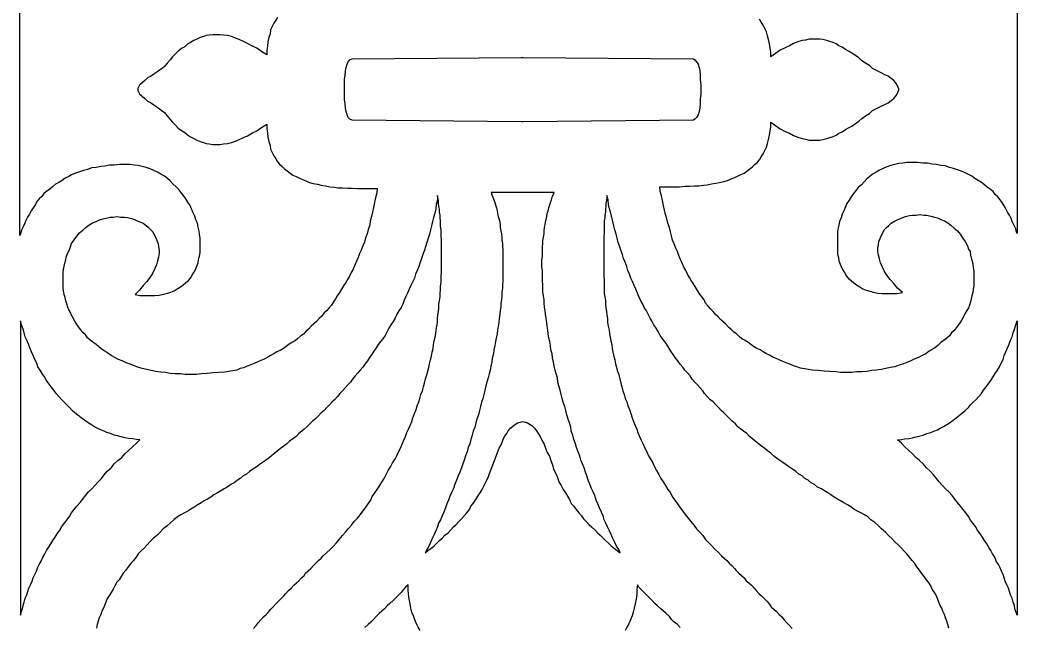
# Model space of a CAD drawing. Extents: x 100 to 710, y -550 to 180.
# Drawn here: x 529.6 to 609.6, y -322.6 to -273.9 of the extents above; entities that cross this region are included whole.
import ezdxf

# ---------------------------------------------------------------- set-up
doc = ezdxf.new("R2010")
doc.units = 0
doc.header["$MEASUREMENT"] = 0
doc.layers.add('LAYER_1', color=18, linetype='CONTINUOUS')

msp = doc.modelspace()

# ---------------------------------------------------------------- linework, layer by layer
at = {"layer": 'LAYER_1'}
for points in [[(550.254, -273.685), (550.126, -273.917), (549.954, -274.149), (549.826, -274.419), (549.698, -274.69), (549.655, -274.998), (549.569, -275.307), (549.484, -275.655), (549.441, -276.003), (549.398, -276.311), (549.398, -276.698), (548.97, -276.427), (548.585, -276.157), (548.243, -276.003), (547.858, -275.771), (547.516, -275.616), (547.173, -275.462), (546.874, -275.346), (546.574, -275.23), (546.232, -275.153), (545.932, -275.114), (545.633, -275.076), (545.333, -275.076), (545.077, -275.076), (544.777, -275.114), (544.52, -275.153), (544.307, -275.23), (544.05, -275.307), (543.793, -275.423), (543.536, -275.539), (543.28, -275.694), (543.023, -275.848), (542.809, -276.041), (542.552, -276.196), (542.296, -276.389), (542.082, -276.62), (541.825, -276.852), (541.654, -277.084), (541.397, -277.354), (541.183, -277.624), (541.012, -277.779), (540.798, -277.933), (540.584, -278.088), (540.327, -278.242), (540.071, -278.435), (539.814, -278.551), (539.6, -278.744), (539.386, -278.937), (539.172, -279.131), (539.044, -279.401), (539.035, -279.461), (539.037, -279.477), (539.035, -279.493), (539.044, -279.553), (539.172, -279.823), (539.386, -280.017), (539.6, -280.21), (539.814, -280.403), (540.071, -280.519), (540.327, -280.712), (540.584, -280.866), (540.798, -281.021), (541.012, -281.175), (541.183, -281.33), (541.397, -281.6), (541.654, -281.87), (541.825, -282.102), (542.082, -282.334), (542.296, -282.565), (542.552, -282.758), (542.809, -282.913), (543.023, -283.106), (543.28, -283.26), (543.536, -283.415), (543.793, -283.531), (544.05, -283.647), (544.307, -283.724), (544.52, -283.801), (544.777, -283.84), (545.077, -283.878), (545.333, -283.878), (545.633, -283.878), (545.932, -283.84), (546.232, -283.801), (546.574, -283.724), (546.874, -283.608), (547.173, -283.492), (547.516, -283.338), (547.858, -283.183), (548.243, -282.952), (548.585, -282.797), (548.97, -282.527), (549.398, -282.256), (549.398, -282.643), (549.441, -282.952), (549.484, -283.299), (549.569, -283.647), (549.655, -283.956), (549.698, -284.265), (549.826, -284.535), (549.954, -284.805), (550.126, -285.037), (550.254, -285.269), (550.425, -285.462), (550.639, -285.655), (550.81, -285.848), (551.024, -286.002), (551.281, -286.195), (551.495, -286.35), (551.751, -286.466), (552.008, -286.582), (552.265, -286.697), (552.522, -286.813), (552.821, -286.929), (553.121, -287.006), (553.463, -287.084), (553.762, -287.161), (554.105, -287.199), (554.447, -287.277), (554.789, -287.315), (555.132, -287.354), (555.474, -287.354), (555.859, -287.393), (556.244, -287.393), (556.672, -287.431), (557.057, -287.431), (557.485, -287.431), (557.827, -287.431), (558.255, -287.431), (558.212, -287.779), (558.127, -288.165), (558.041, -288.551), (557.956, -288.937), (557.87, -289.323), (557.784, -289.671), (557.699, -290.019), (557.656, -290.366), (557.528, -290.714), (557.442, -291.061), (557.314, -291.37), (557.228, -291.718), (557.1, -292.027), (556.971, -292.374), (556.843, -292.644), (556.715, -292.953), (556.586, -293.262), (556.458, -293.571), (556.33, -293.88), (556.158, -294.151), (556.03, -294.46), (555.859, -294.73), (555.731, -294.962), (555.559, -295.232), (555.388, -295.502), (555.217, -295.773), (555.046, -296.043), (554.918, -296.275), (554.746, -296.506), (554.575, -296.777), (554.361, -297.008), (554.19, -297.24), (553.976, -297.433), (553.805, -297.665), (553.591, -297.858), (553.377, -298.09), (553.163, -298.283), (552.949, -298.476), (552.736, -298.707), (552.522, -298.901), (552.35, -299.094), (552.137, -299.248), (551.88, -299.441), (551.666, -299.634), (551.452, -299.75), (551.195, -299.905), (550.938, -300.098), (550.725, -300.252), (550.468, -300.407), (550.211, -300.522), (549.954, -300.677), (549.698, -300.831), (549.484, -300.947), (549.184, -301.102), (548.927, -301.218), (548.671, -301.333), (548.371, -301.449), (548.115, -301.565), (547.815, -301.681), (547.516, -301.797), (547.259, -301.874), (547.002, -301.99), (546.489, -302.067), (546.018, -302.144), (545.547, -302.183), (545.077, -302.222), (544.606, -302.26), (544.178, -302.299), (543.75, -302.337), (543.322, -302.337), (542.852, -302.337), (542.467, -302.299), (542.039, -302.299), (541.654, -302.26), (541.269, -302.183), (540.884, -302.144), (540.498, -302.106), (540.113, -302.029), (539.771, -301.951), (539.386, -301.874), (539.044, -301.758), (538.744, -301.642), (538.445, -301.527), (538.102, -301.411), (537.803, -301.256), (537.503, -301.14), (537.204, -300.986), (536.904, -300.831), (536.648, -300.638), (536.391, -300.484), (536.177, -300.329), (535.92, -300.136), (535.706, -299.943), (535.45, -299.75), (535.236, -299.596), (535.022, -299.403), (534.851, -299.171), (534.637, -298.978), (534.466, -298.746), (534.294, -298.514), (534.123, -298.283), (533.995, -298.051), (533.867, -297.819), (533.738, -297.588), (533.653, -297.356), (533.524, -297.163), (533.439, -296.931), (533.353, -296.661), (533.268, -296.429), (533.225, -296.159), (533.139, -295.927), (533.096, -295.657), (533.054, -295.425), (533.054, -295.155), (533.054, -294.923), (533.054, -294.691), (533.054, -294.421), (533.054, -294.189), (533.096, -293.919), (533.139, -293.649), (533.182, -293.417), (533.268, -293.147), (533.31, -292.915), (533.396, -292.644), (533.524, -292.451), (533.61, -292.181), (533.738, -291.834), (533.952, -291.525), (534.166, -291.254), (534.38, -290.984), (534.637, -290.752), (534.893, -290.521), (535.15, -290.327), (535.407, -290.173), (535.706, -290.057), (535.963, -289.941), (536.263, -289.864), (536.519, -289.787), (536.819, -289.71), (537.076, -289.71), (537.375, -289.671), (537.675, -289.71), (537.974, -289.71), (538.231, -289.748), (538.53, -289.825), (538.787, -289.903), (539.001, -290.019), (539.215, -290.096), (539.472, -290.212), (539.686, -290.366), (539.899, -290.559), (540.071, -290.714), (540.242, -290.907), (540.37, -291.138), (540.498, -291.37), (540.584, -291.602), (540.67, -291.834), (540.712, -292.104), (540.755, -292.374), (540.755, -292.606), (540.712, -292.915), (540.627, -293.224), (540.541, -293.533), (540.413, -293.842), (540.242, -294.189), (540.028, -294.537), (539.771, -294.884), (539.472, -295.193), (539.172, -295.579), (538.83, -295.927), (539.215, -296.004), (539.643, -296.004), (540.028, -296.004), (540.413, -296.004), (540.755, -295.966), (541.098, -295.888), (541.44, -295.811), (541.697, -295.734), (541.953, -295.618), (542.21, -295.464), (542.467, -295.309), (542.681, -295.155), (542.895, -294.962), (543.108, -294.807), (543.28, -294.614), (543.408, -294.382), (543.536, -294.151), (543.665, -293.919), (543.793, -293.649), (543.879, -293.378), (543.921, -293.108), (544.007, -292.838), (544.05, -292.567), (544.05, -292.297), (544.05, -292.027), (544.05, -291.718), (544.05, -291.409), (544.007, -291.1), (543.964, -290.829), (543.879, -290.521), (543.836, -290.212), (543.708, -289.941), (543.622, -289.632), (543.494, -289.362), (543.365, -289.053), (543.237, -288.783), (543.066, -288.512), (542.895, -288.242), (542.723, -287.972), (542.509, -287.701), (542.338, -287.508), (542.124, -287.277), (541.868, -287.045), (541.654, -286.813), (541.44, -286.62), (541.183, -286.427), (540.884, -286.273), (540.627, -286.118), (540.327, -285.964), (540.028, -285.848), (539.728, -285.732), (539.386, -285.655), (539.087, -285.577), (538.787, -285.539), (538.445, -285.5), (538.017, -285.5), (537.589, -285.5), (537.161, -285.539), (536.776, -285.539), (536.391, -285.616), (536.091, -285.655), (535.706, -285.732), (535.364, -285.771), (535.022, -285.886), (534.679, -285.964), (534.38, -286.08), (534.038, -286.195), (533.738, -286.311), (533.524, -286.466), (533.225, -286.582), (532.968, -286.775), (532.711, -286.929), (532.455, -287.084), (532.198, -287.277), (531.984, -287.47), (531.727, -287.663), (531.513, -287.817), (531.342, -288.049), (531.128, -288.242), (530.957, -288.474), (530.829, -288.706), (530.658, -288.976), (530.486, -289.208), (530.358, -289.478), (530.187, -289.71), (530.059, -289.98), (529.973, -290.212), (529.845, -290.482), (529.716, -290.752), (529.631, -291.061), (529.589, -291.192), (529.589, -279.493), (529.589, -279.477), (529.589, -279.461), (529.589, -267.762)], [(609.588, -267.92), (609.588, -279.461), (609.588, -279.477), (609.588, -279.493), (609.588, -291.034), (609.547, -290.903), (609.461, -290.594), (609.333, -290.324), (609.205, -290.053), (609.119, -289.822), (608.991, -289.551), (608.82, -289.32), (608.691, -289.049), (608.563, -288.817), (608.392, -288.547), (608.221, -288.315), (608.049, -288.084), (607.835, -287.891), (607.664, -287.659), (607.45, -287.504), (607.194, -287.311), (606.98, -287.118), (606.723, -286.925), (606.466, -286.771), (606.21, -286.616), (605.953, -286.423), (605.696, -286.307), (605.439, -286.153), (605.14, -286.037), (604.798, -285.921), (604.498, -285.805), (604.156, -285.728), (603.814, -285.612), (603.471, -285.574), (603.129, -285.496), (602.787, -285.458), (602.402, -285.381), (602.016, -285.381), (601.589, -285.342), (601.161, -285.342), (600.733, -285.342), (600.433, -285.381), (600.091, -285.419), (599.792, -285.496), (599.449, -285.574), (599.15, -285.689), (598.85, -285.805), (598.551, -285.96), (598.294, -286.114), (597.995, -286.269), (597.781, -286.462), (597.524, -286.655), (597.31, -286.887), (597.096, -287.118), (596.839, -287.35), (596.668, -287.543), (596.454, -287.813), (596.283, -288.084), (596.112, -288.354), (595.941, -288.624), (595.812, -288.895), (595.684, -289.204), (595.556, -289.474), (595.47, -289.783), (595.342, -290.053), (595.299, -290.362), (595.213, -290.671), (595.171, -290.941), (595.171, -291.25), (595.171, -291.559), (595.171, -291.868), (595.171, -292.139), (595.171, -292.409), (595.171, -292.679), (595.256, -292.95), (595.299, -293.22), (595.385, -293.49), (595.513, -293.761), (595.641, -293.992), (595.77, -294.224), (595.898, -294.456), (596.069, -294.649), (596.283, -294.803), (596.497, -294.996), (596.711, -295.151), (596.968, -295.305), (597.224, -295.46), (597.481, -295.576), (597.781, -295.653), (598.08, -295.73), (598.422, -295.807), (598.765, -295.846), (599.15, -295.846), (599.535, -295.846), (599.963, -295.846), (600.391, -295.769), (600.005, -295.421), (599.706, -295.035), (599.406, -294.726), (599.15, -294.378), (598.936, -294.031), (598.765, -293.683), (598.636, -293.374), (598.551, -293.065), (598.465, -292.756), (598.422, -292.448), (598.422, -292.216), (598.465, -291.945), (598.508, -291.675), (598.594, -291.443), (598.679, -291.212), (598.807, -290.98), (598.936, -290.748), (599.107, -290.555), (599.278, -290.401), (599.492, -290.208), (599.706, -290.053), (599.963, -289.937), (600.177, -289.86), (600.433, -289.744), (600.647, -289.667), (600.947, -289.59), (601.204, -289.551), (601.503, -289.551), (601.803, -289.513), (602.102, -289.551), (602.359, -289.551), (602.658, -289.628), (602.958, -289.706), (603.214, -289.783), (603.471, -289.899), (603.771, -290.015), (604.027, -290.169), (604.284, -290.362), (604.541, -290.594), (604.798, -290.826), (605.012, -291.096), (605.225, -291.366), (605.439, -291.675), (605.611, -292.023), (605.696, -292.293), (605.824, -292.486), (605.867, -292.756), (605.91, -292.988), (605.996, -293.258), (606.038, -293.49), (606.081, -293.761), (606.124, -294.031), (606.124, -294.263), (606.124, -294.533), (606.124, -294.765), (606.124, -294.996), (606.124, -295.267), (606.081, -295.498), (606.038, -295.769), (605.953, -296), (605.91, -296.271), (605.867, -296.502), (605.782, -296.773), (605.696, -297.004), (605.568, -297.197), (605.439, -297.429), (605.311, -297.661), (605.183, -297.893), (605.054, -298.124), (604.883, -298.356), (604.712, -298.588), (604.541, -298.819), (604.327, -299.012), (604.156, -299.244), (603.942, -299.437), (603.728, -299.592), (603.471, -299.785), (603.257, -299.978), (603.043, -300.171), (602.787, -300.325), (602.53, -300.48), (602.273, -300.673), (601.974, -300.828), (601.674, -300.982), (601.375, -301.098), (601.075, -301.252), (600.733, -301.368), (600.476, -301.484), (600.134, -301.6), (599.792, -301.716), (599.406, -301.793), (599.064, -301.87), (598.679, -301.947), (598.294, -301.986), (597.909, -302.025), (597.567, -302.102), (597.139, -302.141), (596.711, -302.141), (596.326, -302.179), (595.855, -302.179), (595.427, -302.179), (595.042, -302.141), (594.572, -302.102), (594.101, -302.063), (593.63, -302.025), (593.16, -301.986), (592.689, -301.909), (592.218, -301.832), (591.919, -301.716), (591.662, -301.638), (591.363, -301.523), (591.063, -301.407), (590.806, -301.291), (590.507, -301.175), (590.25, -301.059), (589.993, -300.943), (589.737, -300.789), (589.48, -300.673), (589.223, -300.519), (588.966, -300.364), (588.71, -300.248), (588.453, -300.094), (588.239, -299.939), (587.982, -299.746), (587.726, -299.592), (587.512, -299.476), (587.298, -299.283), (587.084, -299.09), (586.87, -298.935), (586.656, -298.742), (586.442, -298.549), (586.228, -298.317), (586.014, -298.124), (585.8, -297.931), (585.586, -297.699), (585.372, -297.506), (585.201, -297.275), (584.987, -297.082), (584.816, -296.85), (584.602, -296.618), (584.474, -296.348), (584.303, -296.116), (584.132, -295.884), (583.96, -295.614), (583.789, -295.344), (583.618, -295.074), (583.447, -294.803), (583.319, -294.571), (583.147, -294.301), (583.019, -293.992), (582.848, -293.722), (582.72, -293.413), (582.591, -293.104), (582.463, -292.795), (582.335, -292.486), (582.206, -292.216), (582.078, -291.868), (581.949, -291.559), (581.864, -291.212), (581.778, -290.903), (581.693, -290.555), (581.564, -290.208), (581.479, -289.86), (581.393, -289.513), (581.308, -289.165), (581.222, -288.779), (581.136, -288.393), (581.051, -288.007), (580.965, -287.62), (580.923, -287.273), (581.35, -287.273), (581.736, -287.273), (582.121, -287.273), (582.506, -287.273), (582.934, -287.234), (583.319, -287.234), (583.704, -287.196), (584.046, -287.196), (584.431, -287.157), (584.731, -287.118), (585.073, -287.041), (585.415, -287.002), (585.715, -286.925), (586.057, -286.848), (586.356, -286.771), (586.656, -286.655), (586.956, -286.539), (587.169, -286.423), (587.426, -286.307), (587.683, -286.191), (587.897, -286.037), (588.154, -285.844), (588.367, -285.689), (588.539, -285.496), (588.753, -285.303), (588.924, -285.11), (589.052, -284.878), (589.223, -284.647), (589.352, -284.376), (589.48, -284.106), (589.566, -283.797), (589.651, -283.488), (589.737, -283.141), (589.779, -282.793), (589.822, -282.484), (589.822, -282.098), (590.207, -282.368), (590.592, -282.639), (590.977, -282.832), (591.32, -282.986), (591.662, -283.179), (592.004, -283.295), (592.347, -283.411), (592.603, -283.45), (592.903, -283.527), (593.202, -283.527), (593.502, -283.527), (593.759, -283.527), (594.015, -283.488), (594.315, -283.411), (594.572, -283.334), (594.828, -283.257), (595.085, -283.141), (595.299, -282.986), (595.556, -282.87), (595.812, -282.677), (596.069, -282.561), (596.326, -282.407), (596.625, -282.214), (596.882, -282.021), (597.139, -281.789), (597.438, -281.596), (597.738, -281.403), (597.995, -281.171), (598.208, -281.055), (598.422, -280.94), (598.679, -280.824), (598.979, -280.669), (599.235, -280.553), (599.492, -280.36), (599.706, -280.206), (599.92, -279.935), (600.048, -279.627), (600.096, -279.493), (600.091, -279.477), (600.096, -279.461), (600.048, -279.327), (599.92, -279.019), (599.706, -278.748), (599.492, -278.594), (599.235, -278.401), (598.979, -278.285), (598.679, -278.13), (598.422, -278.015), (598.208, -277.899), (597.995, -277.783), (597.738, -277.551), (597.438, -277.358), (597.139, -277.165), (596.882, -276.933), (596.625, -276.74), (596.326, -276.547), (596.069, -276.393), (595.812, -276.277), (595.556, -276.084), (595.299, -275.968), (595.085, -275.813), (594.828, -275.697), (594.572, -275.62), (594.315, -275.543), (594.015, -275.466), (593.759, -275.427), (593.502, -275.427), (593.202, -275.427), (592.903, -275.427), (592.603, -275.504), (592.347, -275.543), (592.004, -275.659), (591.662, -275.775), (591.32, -275.968), (590.977, -276.122), (590.592, -276.315), (590.207, -276.586), (589.822, -276.856), (589.822, -276.47), (589.779, -276.161), (589.737, -275.813), (589.651, -275.466), (589.566, -275.157), (589.48, -274.848), (589.352, -274.578), (589.223, -274.307), (589.052, -274.076), (588.924, -273.844)], [(548.319, -322.724), (548.533, -322.492), (548.704, -322.26), (548.918, -322.028), (549.132, -321.797), (549.346, -321.604), (549.56, -321.372), (549.731, -321.179), (549.902, -320.986), (550.116, -320.754), (550.33, -320.522), (550.544, -320.329), (550.758, -320.098), (550.929, -319.905), (551.143, -319.673), (551.357, -319.48), (551.571, -319.248), (551.785, -319.055), (551.956, -318.9), (552.17, -318.669), (552.384, -318.476), (552.512, -318.283), (552.726, -318.09), (552.94, -317.896), (553.154, -317.665), (553.325, -317.472), (553.539, -317.279), (553.753, -317.085), (553.924, -316.892), (554.224, -316.622), (554.48, -316.39), (554.737, -316.12), (554.994, -315.85), (555.208, -315.579), (555.464, -315.27), (555.721, -315), (555.935, -314.73), (556.192, -314.421), (556.406, -314.151), (556.662, -313.88), (556.876, -313.61), (557.09, -313.301), (557.304, -313.031), (557.518, -312.722), (557.732, -312.413), (557.86, -312.142), (558.074, -311.833), (558.246, -311.563), (558.459, -311.254), (558.631, -310.984), (558.802, -310.675), (558.973, -310.366), (559.144, -310.057), (559.315, -309.748), (559.486, -309.439), (559.658, -309.169), (559.829, -308.86), (559.957, -308.551), (560.128, -308.242), (560.257, -307.933), (560.385, -307.624), (560.513, -307.315), (560.642, -307.006), (560.77, -306.736), (560.898, -306.427), (561.027, -306.118), (561.112, -305.809), (561.241, -305.462), (561.369, -305.153), (561.455, -304.844), (561.583, -304.535), (561.668, -304.264), (561.754, -303.956), (561.882, -303.647), (561.968, -303.338), (562.054, -303.029), (562.139, -302.681), (562.225, -302.372), (562.31, -302.063), (562.396, -301.793), (562.439, -301.484), (562.524, -301.175), (562.61, -300.866), (562.653, -300.557), (562.738, -300.248), (562.781, -299.939), (562.824, -299.63), (562.909, -299.36), (562.952, -299.051), (562.995, -298.781), (563.038, -298.472), (563.08, -298.163), (563.08, -297.854), (563.123, -297.545), (563.166, -297.275), (563.209, -297.004), (563.209, -296.695), (563.252, -296.425), (563.294, -296.116), (563.294, -295.846), (563.337, -295.537), (563.337, -295.267), (563.38, -294.958), (563.38, -294.726), (563.38, -294.456), (563.423, -294.147), (563.423, -293.876), (563.423, -293.606), (563.423, -293.336), (563.423, -293.065), (563.423, -292.795), (563.423, -292.525), (563.423, -292.293), (563.423, -292.023), (563.423, -291.752), (563.423, -291.521), (563.38, -291.25), (563.38, -290.98), (563.38, -290.748), (563.337, -290.478), (563.337, -290.246), (563.337, -290.015), (563.294, -289.783), (563.294, -289.551), (563.252, -289.32), (563.252, -289.088), (563.209, -288.856), (563.166, -288.624), (563.166, -288.393), (563.123, -288.2), (563.08, -287.968), (563.08, -288.315), (562.995, -288.702), (562.952, -289.049), (562.867, -289.397), (562.781, -289.744), (562.695, -290.053), (562.61, -290.401), (562.524, -290.748), (562.439, -291.096), (562.353, -291.405), (562.225, -291.752), (562.139, -292.1), (562.054, -292.37), (561.925, -292.718), (561.797, -293.027), (561.711, -293.336), (561.583, -293.683), (561.455, -293.992), (561.326, -294.301), (561.241, -294.61), (561.112, -294.88), (560.941, -295.189), (560.813, -295.498), (560.684, -295.807), (560.556, -296.078), (560.428, -296.387), (560.299, -296.695), (560.171, -296.966), (560, -297.236), (559.829, -297.506), (559.7, -297.815), (559.529, -298.086), (559.358, -298.356), (559.187, -298.626), (559.059, -298.897), (558.887, -299.206), (558.716, -299.476), (558.545, -299.669), (558.331, -299.939), (558.16, -300.21), (557.989, -300.48), (557.818, -300.75), (557.647, -300.982), (557.475, -301.252), (557.261, -301.523), (557.09, -301.754), (556.876, -301.986), (556.705, -302.218), (556.491, -302.449), (556.277, -302.72), (556.106, -302.951), (555.892, -303.183), (555.678, -303.415), (555.464, -303.647), (555.25, -303.878), (555.079, -304.11), (554.865, -304.342), (554.651, -304.535), (554.438, -304.766), (554.224, -304.998), (554.01, -305.23), (553.753, -305.423), (553.539, -305.655), (553.325, -305.886), (553.068, -306.079), (552.854, -306.311), (552.64, -306.504), (552.384, -306.736), (552.213, -306.89), (551.956, -307.084), (551.742, -307.315), (551.485, -307.508), (551.229, -307.701), (551.015, -307.895), (550.758, -308.088), (550.501, -308.281), (550.244, -308.474), (550.03, -308.667), (549.774, -308.86), (549.56, -309.053), (549.303, -309.246), (549.046, -309.401), (548.79, -309.594), (548.533, -309.787), (548.276, -309.941), (548.02, -310.134), (547.763, -310.327), (547.506, -310.482), (547.249, -310.675), (547.035, -310.829), (546.779, -311.023), (546.522, -311.177), (546.222, -311.37), (545.966, -311.525), (545.709, -311.679), (545.452, -311.833), (545.153, -311.988), (544.896, -312.181), (544.639, -312.336), (544.383, -312.49), (544.126, -312.644), (543.869, -312.799), (543.612, -312.953), (543.313, -313.146), (543.056, -313.301), (542.8, -313.455), (542.5, -313.61), (542.243, -313.764), (541.944, -313.996), (541.687, -314.228), (541.388, -314.498), (541.088, -314.73), (540.831, -315), (540.575, -315.27), (540.275, -315.502), (540.018, -315.772), (539.804, -316.004), (539.548, -316.274), (539.291, -316.506), (539.077, -316.738), (538.906, -317.008), (538.692, -317.279), (538.478, -317.51), (538.264, -317.781), (538.093, -318.051), (537.879, -318.283), (537.708, -318.553), (537.537, -318.823), (537.366, -319.016), (537.194, -319.287), (537.066, -319.557), (536.895, -319.827), (536.767, -320.059), (536.595, -320.329), (536.467, -320.6), (536.381, -320.87), (536.296, -321.102), (536.168, -321.333), (536.082, -321.604), (535.954, -321.874), (535.868, -322.144), (535.782, -322.415), (535.74, -322.685)], [(604.113, -322.685), (604.027, -322.415), (603.942, -322.144), (603.856, -321.874), (603.771, -321.604), (603.642, -321.333), (603.557, -321.102), (603.428, -320.87), (603.3, -320.6), (603.214, -320.329), (603.086, -320.059), (602.958, -319.827), (602.787, -319.557), (602.658, -319.287), (602.487, -319.016), (602.316, -318.823), (602.145, -318.553), (601.931, -318.283), (601.76, -318.051), (601.546, -317.781), (601.375, -317.51), (601.161, -317.279), (600.947, -317.008), (600.733, -316.738), (600.519, -316.506), (600.305, -316.274), (600.048, -316.004), (599.792, -315.772), (599.535, -315.502), (599.278, -315.27), (599.021, -315), (598.722, -314.73), (598.465, -314.498), (598.166, -314.228), (597.866, -313.996), (597.609, -313.764), (597.353, -313.61), (597.053, -313.455), (596.796, -313.301), (596.497, -313.146), (596.24, -312.953), (595.984, -312.799), (595.684, -312.644), (595.427, -312.49), (595.171, -312.336), (594.914, -312.181), (594.657, -311.988), (594.4, -311.833), (594.144, -311.679), (593.887, -311.525), (593.587, -311.37), (593.331, -311.177), (593.074, -311.023), (592.817, -310.829), (592.561, -310.675), (592.347, -310.482), (592.09, -310.327), (591.833, -310.134), (591.576, -309.941), (591.32, -309.787), (591.063, -309.594), (590.806, -309.401), (590.55, -309.246), (590.293, -309.053), (590.036, -308.86), (589.822, -308.667), (589.566, -308.474), (589.352, -308.281), (589.095, -308.088), (588.838, -307.895), (588.581, -307.701), (588.367, -307.508), (588.111, -307.315), (587.897, -307.084), (587.64, -306.89), (587.426, -306.736), (587.169, -306.504), (586.998, -306.311), (586.742, -306.079), (586.528, -305.886), (586.314, -305.655), (586.057, -305.423), (585.843, -305.23), (585.629, -304.998), (585.415, -304.766), (585.201, -304.535), (584.945, -304.342), (584.731, -304.11), (584.517, -303.878), (584.388, -303.647), (584.174, -303.415), (583.96, -303.183), (583.746, -302.951), (583.533, -302.72), (583.361, -302.449), (583.147, -302.218), (582.934, -301.986), (582.762, -301.754), (582.548, -301.523), (582.377, -301.252), (582.163, -300.982), (581.992, -300.75), (581.821, -300.48), (581.65, -300.21), (581.479, -299.939), (581.308, -299.669), (581.136, -299.476), (580.965, -299.206), (580.794, -298.897), (580.623, -298.626), (580.452, -298.356), (580.324, -298.086), (580.152, -297.815), (579.981, -297.506), (579.853, -297.236), (579.682, -296.966), (579.553, -296.695), (579.382, -296.387), (579.254, -296.078), (579.126, -295.807), (578.997, -295.498), (578.869, -295.189), (578.74, -294.88), (578.612, -294.61), (578.484, -294.301), (578.355, -293.992), (578.27, -293.683), (578.141, -293.336), (578.013, -293.027), (577.927, -292.718), (577.799, -292.37), (577.714, -292.1), (577.585, -291.752), (577.5, -291.405), (577.414, -291.096), (577.328, -290.748), (577.243, -290.401), (577.157, -290.053), (577.072, -289.744), (576.986, -289.397), (576.901, -289.049), (576.815, -288.702), (576.772, -288.315), (576.687, -287.968), (576.687, -288.2), (576.644, -288.393), (576.601, -288.624), (576.601, -288.856), (576.558, -289.088), (576.558, -289.32), (576.516, -289.551), (576.516, -289.783), (576.473, -290.015), (576.473, -290.246), (576.473, -290.478), (576.473, -290.748), (576.473, -290.98), (576.43, -291.25), (576.43, -291.521), (576.43, -291.752), (576.43, -292.023), (576.43, -292.293), (576.43, -292.525), (576.43, -292.795), (576.43, -293.065), (576.43, -293.336), (576.43, -293.606), (576.43, -293.876), (576.43, -294.147), (576.43, -294.456), (576.473, -294.726), (576.473, -294.958), (576.473, -295.267), (576.473, -295.537), (576.473, -295.846), (576.516, -296.116), (576.558, -296.425), (576.558, -296.695), (576.601, -297.004), (576.644, -297.275), (576.687, -297.545), (576.729, -297.854), (576.729, -298.163), (576.772, -298.472), (576.858, -298.781), (576.901, -299.051), (576.943, -299.36), (576.986, -299.63), (577.072, -299.939), (577.115, -300.248), (577.157, -300.557), (577.243, -300.866), (577.328, -301.175), (577.371, -301.484), (577.457, -301.793), (577.542, -302.063), (577.628, -302.372), (577.714, -302.681), (577.799, -303.029), (577.885, -303.338), (577.97, -303.647), (578.056, -303.956), (578.141, -304.264), (578.27, -304.535), (578.355, -304.844), (578.484, -305.153), (578.612, -305.462), (578.698, -305.809), (578.826, -306.118), (578.954, -306.427), (579.083, -306.736), (579.168, -307.006), (579.297, -307.315), (579.425, -307.624), (579.596, -307.933), (579.725, -308.242), (579.896, -308.551), (580.024, -308.86), (580.195, -309.169), (580.366, -309.439), (580.495, -309.748), (580.666, -310.057), (580.837, -310.366), (581.008, -310.675), (581.222, -310.984), (581.393, -311.254), (581.564, -311.563), (581.778, -311.833), (581.907, -312.142), (582.121, -312.413), (582.335, -312.722), (582.548, -313.031), (582.762, -313.301), (582.976, -313.61), (583.19, -313.88), (583.404, -314.151), (583.661, -314.421), (583.875, -314.73), (584.132, -315), (584.388, -315.27), (584.602, -315.579), (584.859, -315.85), (585.116, -316.12), (585.372, -316.39), (585.629, -316.622), (585.886, -316.892), (586.1, -317.085), (586.314, -317.279), (586.485, -317.472), (586.699, -317.665), (586.913, -317.896), (587.084, -318.09), (587.255, -318.283), (587.469, -318.476), (587.683, -318.669), (587.854, -318.9), (588.068, -319.055), (588.282, -319.248), (588.496, -319.48), (588.667, -319.673), (588.881, -319.905), (589.095, -320.098), (589.309, -320.329), (589.523, -320.522), (589.694, -320.754), (589.865, -320.986), (590.079, -321.179), (590.293, -321.372), (590.507, -321.604), (590.721, -321.797), (590.892, -322.028), (591.106, -322.26), (591.32, -322.492), (591.534, -322.724)], [(561.711, -322.878), (561.54, -322.608), (561.412, -322.337), (561.283, -322.028), (561.155, -321.72), (561.027, -321.411), (560.941, -321.102), (560.898, -320.754), (560.813, -320.368), (560.77, -319.982), (560.727, -319.596), (560.727, -319.209), (560.513, -319.403), (560.342, -319.634), (560.171, -319.827), (559.957, -320.059), (559.743, -320.252), (559.529, -320.484), (559.272, -320.716), (559.059, -320.909), (558.845, -321.14), (558.631, -321.333), (558.417, -321.526), (558.16, -321.758), (557.946, -321.99), (557.732, -322.222), (557.518, -322.415), (557.261, -322.646)], [(582.548, -322.646), (582.335, -322.415), (582.078, -322.222), (581.864, -321.99), (581.693, -321.758), (581.436, -321.526), (581.222, -321.333), (581.008, -321.14), (580.751, -320.909), (580.537, -320.716), (580.324, -320.484), (580.11, -320.252), (579.896, -320.059), (579.682, -319.827), (579.468, -319.634), (579.254, -319.403), (579.126, -319.209), (579.083, -319.596), (579.083, -319.982), (579.04, -320.368), (578.954, -320.754), (578.869, -321.102), (578.783, -321.411), (578.698, -321.72), (578.569, -322.028), (578.441, -322.337), (578.27, -322.608), (578.141, -322.878)]]:
    msp.add_lwpolyline(points, dxfattribs=at)
for points in [[(584.217, -279.477), (584.217, -279.493), (584.217, -279.82), (584.174, -280.283), (584.174, -280.631), (584.132, -280.978), (584.089, -281.248), (584.003, -281.519), (583.875, -281.712), (583.746, -281.866), (583.618, -281.944), (569.969, -282.059), (569.841, -282.059), (556.235, -281.944), (556.063, -281.866), (555.935, -281.712), (555.849, -281.519), (555.764, -281.248), (555.721, -280.978), (555.678, -280.631), (555.636, -280.283), (555.636, -279.82), (555.636, -279.493), (555.636, -279.477), (555.636, -279.461), (555.636, -279.134), (555.636, -278.671), (555.678, -278.323), (555.721, -277.976), (555.764, -277.706), (555.849, -277.435), (555.935, -277.242), (556.063, -277.088), (556.235, -277.01), (569.841, -276.895), (569.969, -276.895), (583.618, -277.01), (583.746, -277.088), (583.875, -277.242), (584.003, -277.435), (584.089, -277.706), (584.132, -277.976), (584.174, -278.323), (584.174, -278.671), (584.217, -279.134), (584.217, -279.461)], [(569.926, -287.736), (567.402, -287.736), (567.445, -287.929), (567.53, -288.122), (567.616, -288.315), (567.701, -288.547), (567.744, -288.74), (567.83, -288.972), (567.873, -289.204), (567.915, -289.435), (567.958, -289.667), (568.044, -289.899), (568.087, -290.092), (568.129, -290.324), (568.129, -290.555), (568.172, -290.826), (568.215, -291.057), (568.258, -291.328), (568.258, -291.598), (568.3, -291.83), (568.3, -292.1), (568.343, -292.332), (568.343, -292.602), (568.343, -292.872), (568.343, -293.143), (568.343, -293.452), (568.343, -293.722), (568.343, -293.992), (568.343, -294.301), (568.343, -294.571), (568.343, -294.842), (568.3, -295.112), (568.3, -295.421), (568.258, -295.73), (568.258, -296.039), (568.215, -296.348), (568.172, -296.618), (568.172, -296.927), (568.129, -297.197), (568.087, -297.506), (568.044, -297.854), (568.001, -298.163), (567.958, -298.472), (567.915, -298.781), (567.873, -299.09), (567.787, -299.437), (567.744, -299.708), (567.701, -300.017), (567.616, -300.364), (567.573, -300.673), (567.488, -301.021), (567.445, -301.33), (567.359, -301.677), (567.316, -301.986), (567.231, -302.295), (567.145, -302.604), (567.06, -302.951), (566.974, -303.26), (566.888, -303.608), (566.803, -303.956), (566.717, -304.264), (566.632, -304.573), (566.546, -304.921), (566.461, -305.23), (566.375, -305.577), (566.247, -305.925), (566.161, -306.234), (566.076, -306.582), (565.947, -306.89), (565.862, -307.199), (565.776, -307.547), (565.69, -307.895), (565.562, -308.203), (565.477, -308.551), (565.348, -308.86), (565.22, -309.207), (565.134, -309.516), (565.006, -309.825), (564.878, -310.173), (564.749, -310.482), (564.621, -310.829), (564.492, -311.138), (564.364, -311.486), (564.236, -311.756), (564.107, -312.065), (563.979, -312.413), (563.851, -312.722), (563.722, -313.031), (563.594, -313.378), (563.466, -313.687), (563.337, -313.996), (563.166, -314.266), (563.08, -314.575), (562.952, -314.884), (562.824, -315.193), (562.653, -315.502), (562.524, -315.811), (562.396, -316.12), (562.225, -316.39), (562.096, -316.661), (562.31, -316.468), (562.567, -316.313), (562.824, -316.081), (563.038, -315.888), (563.252, -315.657), (563.466, -315.464), (563.679, -315.232), (563.936, -315.039), (564.15, -314.807), (564.364, -314.575), (564.578, -314.382), (564.792, -314.151), (565.006, -313.919), (565.22, -313.687), (565.434, -313.455), (565.648, -313.185), (565.776, -312.915), (565.947, -312.683), (566.161, -312.374), (566.332, -312.104), (566.503, -311.833), (566.675, -311.563), (566.846, -311.254), (566.974, -310.945), (567.145, -310.598), (567.274, -310.289), (567.402, -309.941), (567.53, -309.594), (567.659, -309.246), (567.787, -308.899), (567.915, -308.59), (568.044, -308.242), (568.215, -307.933), (568.343, -307.624), (568.472, -307.315), (568.643, -307.084), (568.771, -306.852), (568.942, -306.659), (569.156, -306.466), (569.327, -306.35), (569.498, -306.234), (569.712, -306.157), (569.926, -306.118), (570.14, -306.157), (570.311, -306.234), (570.525, -306.35), (570.697, -306.466), (570.868, -306.659), (571.039, -306.852), (571.167, -307.084), (571.338, -307.315), (571.467, -307.624), (571.638, -307.933), (571.766, -308.242), (571.895, -308.59), (572.066, -308.899), (572.194, -309.246), (572.322, -309.594), (572.408, -309.941), (572.579, -310.289), (572.707, -310.598), (572.836, -310.945), (573.007, -311.254), (573.178, -311.563), (573.349, -311.833), (573.52, -312.104), (573.692, -312.374), (573.82, -312.683), (574.034, -312.915), (574.205, -313.185), (574.419, -313.455), (574.633, -313.687), (574.804, -313.919), (575.018, -314.151), (575.232, -314.382), (575.446, -314.575), (575.703, -314.807), (575.917, -315.039), (576.13, -315.232), (576.387, -315.464), (576.558, -315.657), (576.815, -315.888), (577.029, -316.081), (577.286, -316.313), (577.5, -316.468), (577.756, -316.661), (577.628, -316.39), (577.457, -316.12), (577.328, -315.811), (577.157, -315.502), (577.029, -315.193), (576.901, -314.884), (576.729, -314.575), (576.601, -314.266), (576.473, -313.996), (576.387, -313.687), (576.259, -313.378), (576.088, -313.031), (575.959, -312.722), (575.831, -312.413), (575.703, -312.065), (575.574, -311.756), (575.446, -311.486), (575.317, -311.138), (575.189, -310.829), (575.061, -310.482), (574.975, -310.173), (574.847, -309.825), (574.718, -309.516), (574.59, -309.207), (574.505, -308.86), (574.376, -308.551), (574.248, -308.203), (574.162, -307.895), (574.034, -307.547), (573.948, -307.199), (573.82, -306.89), (573.777, -306.582), (573.692, -306.234), (573.563, -305.925), (573.478, -305.577), (573.392, -305.23), (573.307, -304.921), (573.178, -304.573), (573.093, -304.264), (573.007, -303.956), (572.921, -303.608), (572.836, -303.26), (572.75, -302.951), (572.707, -302.604), (572.622, -302.295), (572.536, -301.986), (572.451, -301.677), (572.408, -301.33), (572.322, -301.021), (572.28, -300.673), (572.194, -300.364), (572.151, -300.017), (572.108, -299.708), (572.023, -299.437), (571.98, -299.09), (571.937, -298.781), (571.895, -298.472), (571.852, -298.163), (571.809, -297.854), (571.766, -297.506), (571.723, -297.197), (571.681, -296.927), (571.638, -296.618), (571.638, -296.348), (571.595, -296.039), (571.552, -295.73), (571.552, -295.421), (571.552, -295.112), (571.509, -294.842), (571.509, -294.571), (571.509, -294.301), (571.509, -293.992), (571.467, -293.722), (571.467, -293.452), (571.467, -293.143), (571.509, -292.872), (571.509, -292.602), (571.509, -292.332), (571.509, -292.1), (571.552, -291.83), (571.552, -291.598), (571.595, -291.328), (571.638, -291.057), (571.638, -290.826), (571.681, -290.555), (571.723, -290.324), (571.766, -290.092), (571.809, -289.899), (571.852, -289.667), (571.895, -289.435), (571.98, -289.204), (572.023, -288.972), (572.108, -288.74), (572.151, -288.547), (572.237, -288.315), (572.28, -288.122), (572.365, -287.929), (572.451, -287.736)], [(529.622, -321.642), (529.707, -321.372), (529.792, -321.14), (529.835, -320.87), (529.921, -320.6), (530.006, -320.291), (530.135, -320.02), (530.22, -319.75), (530.306, -319.48), (530.434, -319.209), (530.562, -318.939), (530.648, -318.669), (530.776, -318.398), (530.905, -318.128), (530.99, -317.858), (531.119, -317.587), (531.29, -317.317), (531.418, -317.008), (531.589, -316.738), (531.718, -316.468), (531.889, -316.236), (532.06, -315.927), (532.231, -315.657), (532.402, -315.386), (532.573, -315.116), (532.787, -314.846), (532.959, -314.537), (533.172, -314.266), (533.344, -314.035), (533.558, -313.726), (533.729, -313.455), (533.943, -313.185), (534.157, -312.915), (534.413, -312.606), (534.627, -312.336), (534.841, -312.065), (535.098, -311.756), (535.355, -311.525), (535.611, -311.254), (535.868, -310.945), (536.125, -310.675), (536.339, -310.405), (536.595, -310.096), (536.895, -309.825), (537.152, -309.516), (537.451, -309.246), (537.751, -309.014), (538.007, -308.705), (538.307, -308.435), (538.649, -308.126), (538.949, -307.856), (539.205, -307.586), (538.949, -307.547), (538.649, -307.508), (538.307, -307.47), (538.007, -307.431), (537.708, -307.354), (537.408, -307.277), (537.152, -307.199), (536.852, -307.084), (536.553, -307.006), (536.339, -306.89), (536.039, -306.775), (535.782, -306.659), (535.526, -306.504), (535.269, -306.35), (534.97, -306.157), (534.756, -306.002), (534.499, -305.809), (534.242, -305.616), (533.985, -305.423), (533.771, -305.23), (533.558, -304.998), (533.344, -304.766), (533.13, -304.573), (532.916, -304.342), (532.702, -304.11), (532.488, -303.878), (532.317, -303.608), (532.103, -303.338), (531.932, -303.106), (531.718, -302.836), (531.547, -302.527), (531.375, -302.256), (531.204, -301.986), (531.033, -301.716), (530.948, -301.445), (530.776, -301.136), (530.648, -300.828), (530.52, -300.519), (530.391, -300.21), (530.263, -299.901), (530.135, -299.592), (530.006, -299.321), (529.921, -299.012), (529.835, -298.704), (529.707, -298.356), (529.622, -298.049)], [(609.589, -321.642), (609.504, -321.372), (609.419, -321.14), (609.376, -320.87), (609.29, -320.6), (609.205, -320.291), (609.076, -320.02), (608.991, -319.75), (608.905, -319.48), (608.777, -319.209), (608.648, -318.939), (608.563, -318.669), (608.477, -318.398), (608.349, -318.128), (608.221, -317.858), (608.092, -317.587), (607.921, -317.317), (607.793, -317.008), (607.622, -316.738), (607.493, -316.468), (607.322, -316.236), (607.151, -315.927), (606.98, -315.657), (606.809, -315.386), (606.637, -315.116), (606.424, -314.846), (606.252, -314.537), (606.038, -314.266), (605.867, -314.035), (605.696, -313.726), (605.482, -313.455), (605.268, -313.185), (605.054, -312.915), (604.798, -312.606), (604.584, -312.336), (604.37, -312.065), (604.113, -311.756), (603.856, -311.525), (603.6, -311.254), (603.343, -310.945), (603.129, -310.675), (602.872, -310.405), (602.615, -310.096), (602.316, -309.825), (602.059, -309.516), (601.76, -309.246), (601.46, -309.014), (601.204, -308.705), (600.904, -308.435), (600.562, -308.126), (600.305, -307.856), (600.005, -307.586), (600.305, -307.547), (600.562, -307.508), (600.904, -307.47), (601.204, -307.431), (601.503, -307.354), (601.803, -307.277), (602.059, -307.199), (602.359, -307.084), (602.658, -307.006), (602.915, -306.89), (603.214, -306.775), (603.428, -306.659), (603.685, -306.504), (603.942, -306.35), (604.241, -306.157), (604.455, -306.002), (604.712, -305.809), (604.969, -305.616), (605.225, -305.423), (605.439, -305.23), (605.696, -304.998), (605.867, -304.766), (606.081, -304.573), (606.295, -304.342), (606.509, -304.11), (606.723, -303.878), (606.894, -303.608), (607.108, -303.338), (607.279, -303.106), (607.493, -302.836), (607.664, -302.527), (607.835, -302.256), (608.007, -301.986), (608.178, -301.716), (608.306, -301.445), (608.477, -301.136), (608.563, -300.828), (608.691, -300.519), (608.82, -300.21), (608.948, -299.901), (609.076, -299.592), (609.205, -299.321), (609.29, -299.012), (609.376, -298.704), (609.504, -298.356), (609.589, -298.049)]]:
    msp.add_lwpolyline(points, close=True, dxfattribs=at)

doc.saveas('drawing.dxf')
